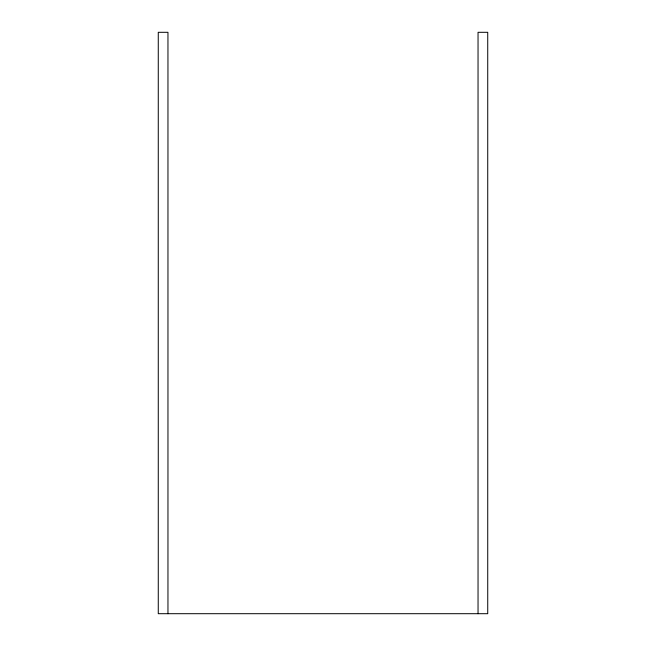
<?xml version="1.0" encoding="UTF-8"?>
<svg xmlns="http://www.w3.org/2000/svg" width="646" height="646" viewBox="0 0 646 646"><rect width="100%" height="100%" fill="white"/><g stroke="black" fill="none" stroke-linecap="round" stroke-linejoin="round"><path stroke-width="0.97" d="M478.04 613.7L478.04 32.3L487.73 32.3L487.73 613.7L158.27 613.7L158.27 32.3L167.96 32.3L167.96 613.7"/></g></svg>
